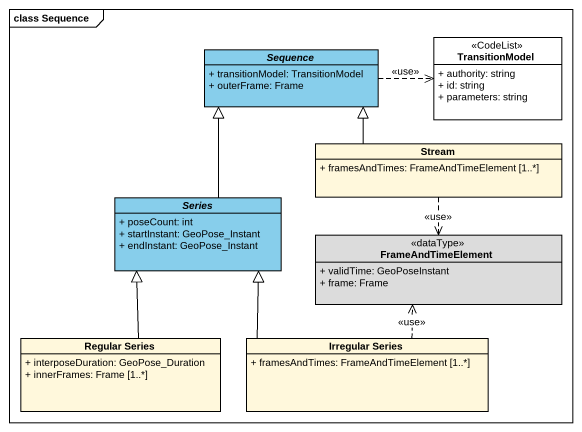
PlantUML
@startuml
mainframe class Sequence
hide circle
hide empty members
skinparam classAttributeIconSize 0
abstract class Sequence #87CEEB {
  + transitionModel: TransitionModel
  + outerFrame: Frame
}
class TransitionModel <<CodeList>> {
  + authority: string
  + id: string
  + parameters: string
}
class Stream #FFF8DC {
  + framesAndTimes: FrameAndTimeElement [1..*]
}
abstract class Series #87CEEB {
  + poseCount: int
  + startInstant: GeoPose_Instant
  + endInstant: GeoPose_Instant
}
class FrameAndTimeElement <<dataType>> #DCDCDC {
  + validTime: GeoPoseInstant
  + frame: Frame
}
class "Regular Series" as Regular_Series #FFF8DC {
  + interposeDuration: GeoPose_Duration
  + innerFrames: Frame [1..*]
}
class "Irregular Series" as Irregular_Series #FFF8DC {
  + framesAndTimes: FrameAndTimeElement [1..*]
}
Sequence .right.> TransitionModel : <<use>>
Stream -up-|> Sequence
Stream ..> FrameAndTimeElement : <<use>>
Series -up-|> Sequence
Regular_Series -up-|> Series
Irregular_Series -up-|> Series
Irregular_Series .up.> FrameAndTimeElement : <<use>>
@enduml
